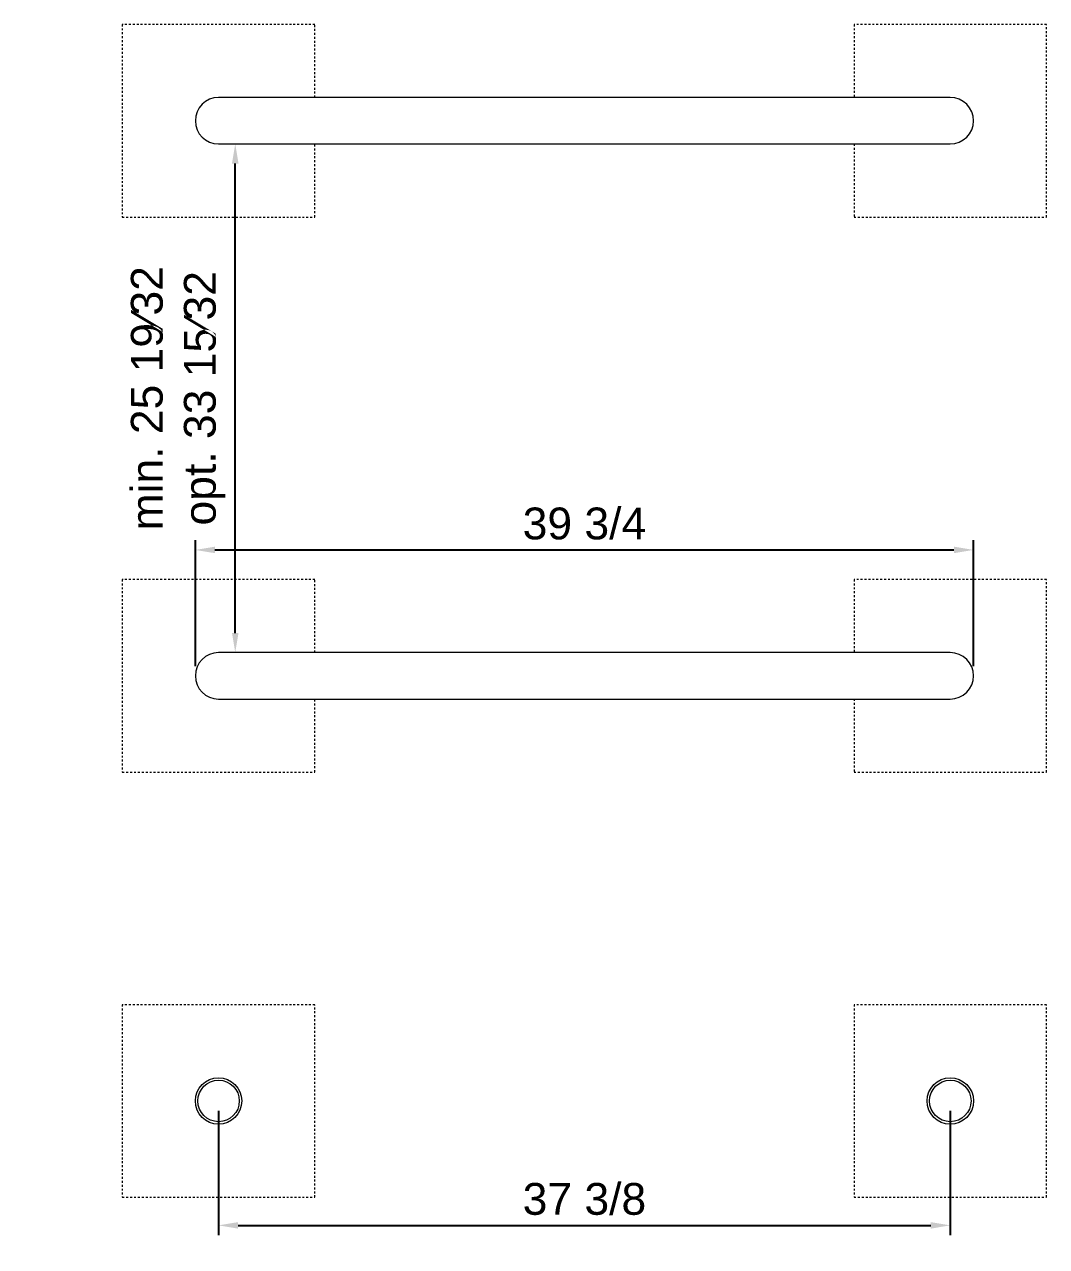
# Model space of a CAD drawing. Header units: inches. Extents: x -8 to 544, y 1 to 138.
# Drawn here: x 363.9 to 416.1, y 3.4 to 65.8 of the extents above; entities that cross this region are included whole.
import ezdxf

# ---------------------------------------------------------------- set-up
doc = ezdxf.new("R2010")
doc.units = ezdxf.units.IN
doc.linetypes.add('HIDDEN', pattern=[1.905, 1.27, -0.635])
for name, color, linetype, lineweight in [('ZANO_R', 7, 'Continuous', 0), ('ZANO_R_przerywana', 250, 'HIDDEN', 0), ('ZANO_W', 1, 'Continuous', 0)]:
    doc.layers.add(name, color=color, linetype=linetype, lineweight=lineweight)
doc.styles.get("Standard").update_dxf_attribs({"font": 'arial.ttf'})
doc.dimstyles.new('amerykanie', dxfattribs={"dimtxt": 50, "dimasz": 50, "dimexe": 0.5, "dimexo": 0.5, "dimgap": 1, "dimtad": 1, "dimdec": 0, "dimzin": 0, "dimlunit": 5, "dimtxsty": 'Standard', "dimcen": 0.09, "dimclrd": 1, "dimclre": 1, "dimclrt": 1, "dimazin": 0, "dimtfac": 1, "dimtdec": 0, "dimtmove": 0, "dimatfit": 3, "dimfxl": 1, "dimtzin": 0, "dimarcsym": 1})

# ---------------------------------------------------------------- blocks, each defined once
blk = doc.blocks.new('*D403')
at = {"layer": 'ZANO_W', "color": 1, "lineweight": -2}
for p, q in [((374.179, 59.682), (374.179, 59.682)), ((374.679, 34.697), (374.679, 58.682)), ((374.179, 33.697), (374.179, 33.697))]:
    blk.add_line(p, q, dxfattribs=at)
at = {"layer": 'ZANO_W', "color": 1}
for points in [[(374.846, 58.682), (374.512, 58.682), (374.679, 59.682)], [(374.512, 34.697), (374.846, 34.697), (374.679, 33.697)]]:
    blk.add_solid(points, dxfattribs=at)
at = {"layer": 'ZANO_W', "color": 1, "insert": (371.759, 46.689), "char_height": 1.625, "attachment_point": 5, "rotation": 90}
blk.add_mtext('min. 25 19⁄32\\Popt. 33 15⁄32', dxfattribs=at)
blk = doc.blocks.new('*D406')
at = {"layer": 'ZANO_W', "color": 1, "lineweight": -2}
for p, q in [((372.64, 33.01), (372.64, 39.441)), ((412.397, 33.01), (412.397, 39.441)), ((373.64, 38.941), (411.397, 38.941))]:
    blk.add_line(p, q, dxfattribs=at)
at = {"layer": 'ZANO_W', "color": 1}
for points in [[(373.64, 39.108), (373.64, 38.775), (372.64, 38.941)], [(411.397, 38.775), (411.397, 39.108), (412.397, 38.941)]]:
    blk.add_solid(points, dxfattribs=at)
at = {"layer": 'ZANO_W', "color": 1, "insert": (392.519, 40.282), "char_height": 1.625, "attachment_point": 5}
blk.add_mtext('39 3/4', dxfattribs=at)
blk = doc.blocks.new('*D411')
at = {"layer": 'ZANO_W', "color": 1, "lineweight": -2}
for p, q in [((373.827, 10.288), (373.827, 3.934)), ((411.211, 10.288), (411.211, 3.934)), ((374.827, 4.434), (410.211, 4.434))]:
    blk.add_line(p, q, dxfattribs=at)
at = {"layer": 'ZANO_W', "color": 1}
for points in [[(374.827, 4.6), (374.827, 4.267), (373.827, 4.434)], [(410.211, 4.267), (410.211, 4.6), (411.211, 4.434)]]:
    blk.add_solid(points, dxfattribs=at)
at = {"layer": 'ZANO_W', "color": 1, "insert": (392.519, 5.775), "char_height": 1.625, "attachment_point": 5}
blk.add_mtext('37 3/8', dxfattribs=at)

msp = doc.modelspace()

# ---------------------------------------------------------------- linework, layer by layer
at = {"layer": 'ZANO_R'}
for p, q in [((375.5309, 62.05492), (373.82683, 62.05492)), ((407.01214, 62.05492), (375.5309, 62.05492)), ((411.21081, 62.05492), (407.01214, 62.05492)), ((373.82683, 59.68202), (375.5309, 59.68202)), ((375.5309, 59.68202), (407.01214, 59.68202)), ((407.01214, 59.68202), (411.21081, 59.68202)), ((375.5309, 33.69693), (373.82683, 33.69693)), ((407.01214, 33.69693), (375.5309, 33.69693)), ((411.21081, 33.69693), (407.01214, 33.69693)), ((373.82683, 31.32403), (375.5309, 31.32403)), ((375.5309, 31.32403), (407.01214, 31.32403)), ((407.01214, 31.32403), (411.21081, 31.32403))]:
    msp.add_line(p, q, dxfattribs=at)
for centre, radius in [((373.82683, 10.78836), 1.18645), ((411.21081, 10.78836), 1.18645), ((373.82683, 10.78836), 1.06052), ((411.21081, 10.78836), 1.06052)]:
    msp.add_circle(centre, radius, dxfattribs=at)
for centre, start, end in [((373.82683, 60.86847), 90, 180), ((411.21081, 60.86847), 270, 90), ((373.82683, 60.86847), 180, 270), ((373.82683, 32.51048), 90, 180), ((411.21081, 32.51048), 270, 90), ((373.82683, 32.51048), 180, 270)]:
    msp.add_arc(centre, 1.18645, start, end, dxfattribs=at)
at = {"layer": 'ZANO_R_przerywana', "ltscale": 0.05}
for p, q in [((378.74578, 65.78741), (368.90789, 65.78741)), ((368.90789, 65.78741), (368.90789, 55.94953)), ((378.74578, 62.05492), (378.74578, 65.78741)), ((406.29187, 65.78741), (406.29187, 62.05492)), ((416.12976, 65.78741), (406.29187, 65.78741)), ((416.12976, 55.94953), (416.12976, 65.78741)), ((378.74578, 55.94953), (378.74578, 59.68202)), ((406.29187, 59.68202), (406.29187, 55.94953)), ((368.90789, 55.94953), (378.74578, 55.94953)), ((406.29187, 55.94953), (416.12976, 55.94953)), ((378.74578, 37.42942), (368.90789, 37.42942)), ((368.90789, 37.42942), (368.90789, 27.59153)), ((378.74578, 33.69693), (378.74578, 37.42942)), ((406.29187, 37.42942), (406.29187, 33.69693)), ((416.12976, 37.42942), (406.29187, 37.42942)), ((416.12976, 27.59153), (416.12976, 37.42942)), ((378.74578, 27.59153), (378.74578, 31.32403)), ((406.29187, 31.32403), (406.29187, 27.59153)), ((368.90789, 27.59153), (378.74578, 27.59153)), ((406.29187, 27.59153), (416.12976, 27.59153)), ((368.90789, 15.7073), (368.90789, 5.86941)), ((378.74578, 15.7073), (368.90789, 15.7073)), ((378.74578, 5.86941), (378.74578, 15.7073)), ((406.29187, 15.7073), (406.29187, 5.86941)), ((416.12976, 15.7073), (406.29187, 15.7073)), ((416.12976, 5.86941), (416.12976, 15.7073)), ((368.90789, 5.86941), (378.74578, 5.86941)), ((406.29187, 5.86941), (416.12976, 5.86941))]:
    msp.add_line(p, q, dxfattribs=at)

# ---------------------------------------------------------------- dimensions: what is measured, and where the dimension line sits
at = {"layer": 'ZANO_W'}
dim = msp.add_linear_dim(base=(374.67886, 59.68202), p1=(374.67886, 33.69693), p2=(374.67886, 59.68202), angle=90, text='min. 25 19⁄32\\Popt. 33 15⁄32', dimstyle='amerykanie', override={"dimtxt": 1.625, "dimasz": 1, "dimgap": 0.5, "dimdec": 4, "dimtxsty": 'Standard', "dimaunit": 1, "dimadec": 1, "dimtdec": 4, "dimtmove": 1, "dimfrac": 2}, dxfattribs=at)
dim.commit()
dim.dimension.update_dxf_attribs({"geometry": '*D403', "text_midpoint": (371.75892, 46.68947)})
for base, p1, p2, picture, middle in [((412.39726, 38.94125), (372.64038, 32.51048), (412.39726, 32.51048), '*D406', (392.51882, 40.28202)), ((411.21081, 4.43375), (373.82683, 10.78836), (411.21081, 10.78836), '*D411', (392.51882, 5.77452))]:
    dim = msp.add_linear_dim(base=base, p1=p1, p2=p2, dimstyle='amerykanie', override={"dimtxt": 1.625, "dimasz": 1, "dimgap": 0.5, "dimdec": 4, "dimaunit": 1, "dimadec": 1, "dimtdec": 4, "dimtmove": 1, "dimfrac": 2}, dxfattribs=at)
    dim.commit()
    dim.dimension.update_dxf_attribs({"geometry": picture, "text_midpoint": middle})

doc.saveas('drawing.dxf')
